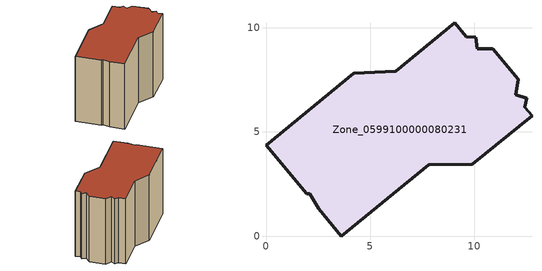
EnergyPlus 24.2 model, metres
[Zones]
Zone_0599100000080231
 floor ground (C_G): 2.53,1.31 2.1,2.04 1.94,2.02 0,4.37 4.21,7.82 6.23,7.91 9.06,10.23 9.61,9.57 10.06,9.55 10.14,9 10.87,8.99 12.11,7.52 11.99,6.79 12.5,6.62 12.42,6.18 12.76,5.78 9.89,3.44 7.81,3.43 3.62,0 z0
 wall outside (C_F): 6.23,7.91 4.21,7.82 0,4.37 1.94,2.02 2.1,2.04 2.53,1.31 3.62,0 7.81,3.43 9.89,3.44 12.76,5.78 12.42,6.18 12.5,6.62 11.99,6.79 12.11,7.52 10.87,8.99 10.14,9 10.06,9.55 9.61,9.57 9.06,10.23 6.23,7.91 z0:8.71
 roof outside (C_R): 2.53,1.31 3.62,0 7.81,3.43 9.89,3.44 12.76,5.78 12.42,6.18 12.5,6.62 11.99,6.79 12.11,7.52 10.87,8.99 10.14,9 10.06,9.55 9.61,9.57 9.06,10.23 6.23,7.91 4.21,7.82 0,4.37 1.94,2.02 2.1,2.04 z8.71
[BUILDING]
Pand.0599100000080231: North Axis=0; Terrain=City; Loads Convergence Tolerance Value=0.04; Temperature Convergence Tolerance Value=0.4; Solar Distribution=FullExterior; Maximum Number of Warmup Days=25; Minimum Number of Warmup Days=1
[Site:Location]
Rotterdam.The.Hague.AP_ZH_NLD Design_Conditions: Latitude=51.96; Longitude=4.45; Time Zone=1; Elevation=-4.5
[SITE:GROUNDTEMPERATURE:BUILDINGSURFACE]
18, 18, 18, 18, 18, 18, 18, 18, 18, 18, 18, 18
[MATERIAL] Thermal Absorptance=0.9; Solar Absorptance=0.7; Visible Absorptance=0.7
Name | Roughness | Thickness | Conductivity | Density | Specific Heat
G.TI.1946 | MediumSmooth | 0.15 | 1 | 540 | 1210
F.TI.1946 | Rough | 0.3 | 0.857143 | 1920 | 840
R.TI.1946 | MediumRough | 0.2 | 0.1 | 1500 | 1000
[CONSTRUCTION]
C_G: G.TI.1946
C_F: F.TI.1946
C_R: R.TI.1946
[ZONE]
Zone_0599100000080231: Type=1; Multiplier=1; Ceiling Height=Autocalculate; Volume=Autocalculate; Floor Area=autocalculate; Part of Total Floor Area=Yes
[ZONEINFILTRATION:DESIGNFLOWRATE]
Infil_Zone_0599100000080231: Zone or ZoneList or Space or SpaceList=Zone_0599100000080231; Schedule=AlwaysOn; Design Flow Rate Calculation Method=Flow/Area; Flow Rate per Floor Area=0.003; Constant Term Coefficient=1; Temperature Term Coefficient=0; Velocity Term Coefficient=0; Velocity Squared Term Coefficient=0
[HVACTEMPLATE:ZONE:IDEALLOADSAIRSYSTEM]
Zone_0599100000080231: Maximum Heating Supply Air Temperature=50; Minimum Cooling Supply Air Temperature=13; Maximum Heating Supply Air Humidity Ratio=0.0156; Minimum Cooling Supply Air Humidity Ratio=0.0077; Heating Limit=NoLimit; Cooling Limit=NoLimit; Dehumidification Control Type=ConstantSensibleHeatRatio; Cooling Sensible Heat Ratio=0.7; Dehumidification Setpoint=60; Humidification Control Type=None; Humidification Setpoint=30; Outdoor Air Method=None; Outdoor Air Flow Rate per Person=0.00944; Outdoor Air Flow Rate per Zone Floor Area=0; Outdoor Air Flow Rate per Zone=0; Demand Controlled Ventilation Type=None; Outdoor Air Economizer Type=NoEconomizer; Heat Recovery Type=None; Sensible Heat Recovery Effectiveness=0.7; Latent Heat Recovery Effectiveness=0.65
[ZONECONTROL:THERMOSTAT]
ThermostatControl_Zone_0599100000080231: Zone or ZoneList=Zone_0599100000080231; Control Type Schedule=DualSetpointControlType; Control 1=Thermostat_Zone_0599100000080231; Temperature Difference Between Cutout And Setpoint=0
[THERMOSTATSETPOINT:DUALSETPOINT]
Thermostat_Zone_0599100000080231: Heating Setpoint Temperature Schedule=HeatingSetpoint_Zone_0599100000080231; Cooling Setpoint Temperature Schedule=CoolingSetpoint_Zone_0599100000080231
[SCHEDULE:COMPACT]
HeatingSetpoint_Zone_0599100000080231: Through: 12/31, For: AllDays, Until: 24:00, 21
CoolingSetpoint_Zone_0599100000080231: Through: 12/31, For: AllDays, Until: 24:00, 24
DualSetpointControlType: Through: 12/31, For: AllDays, Until: 24:00, 4
AlwaysOn: Through: 12/31, For: AllDays, Until: 24:00, 1
